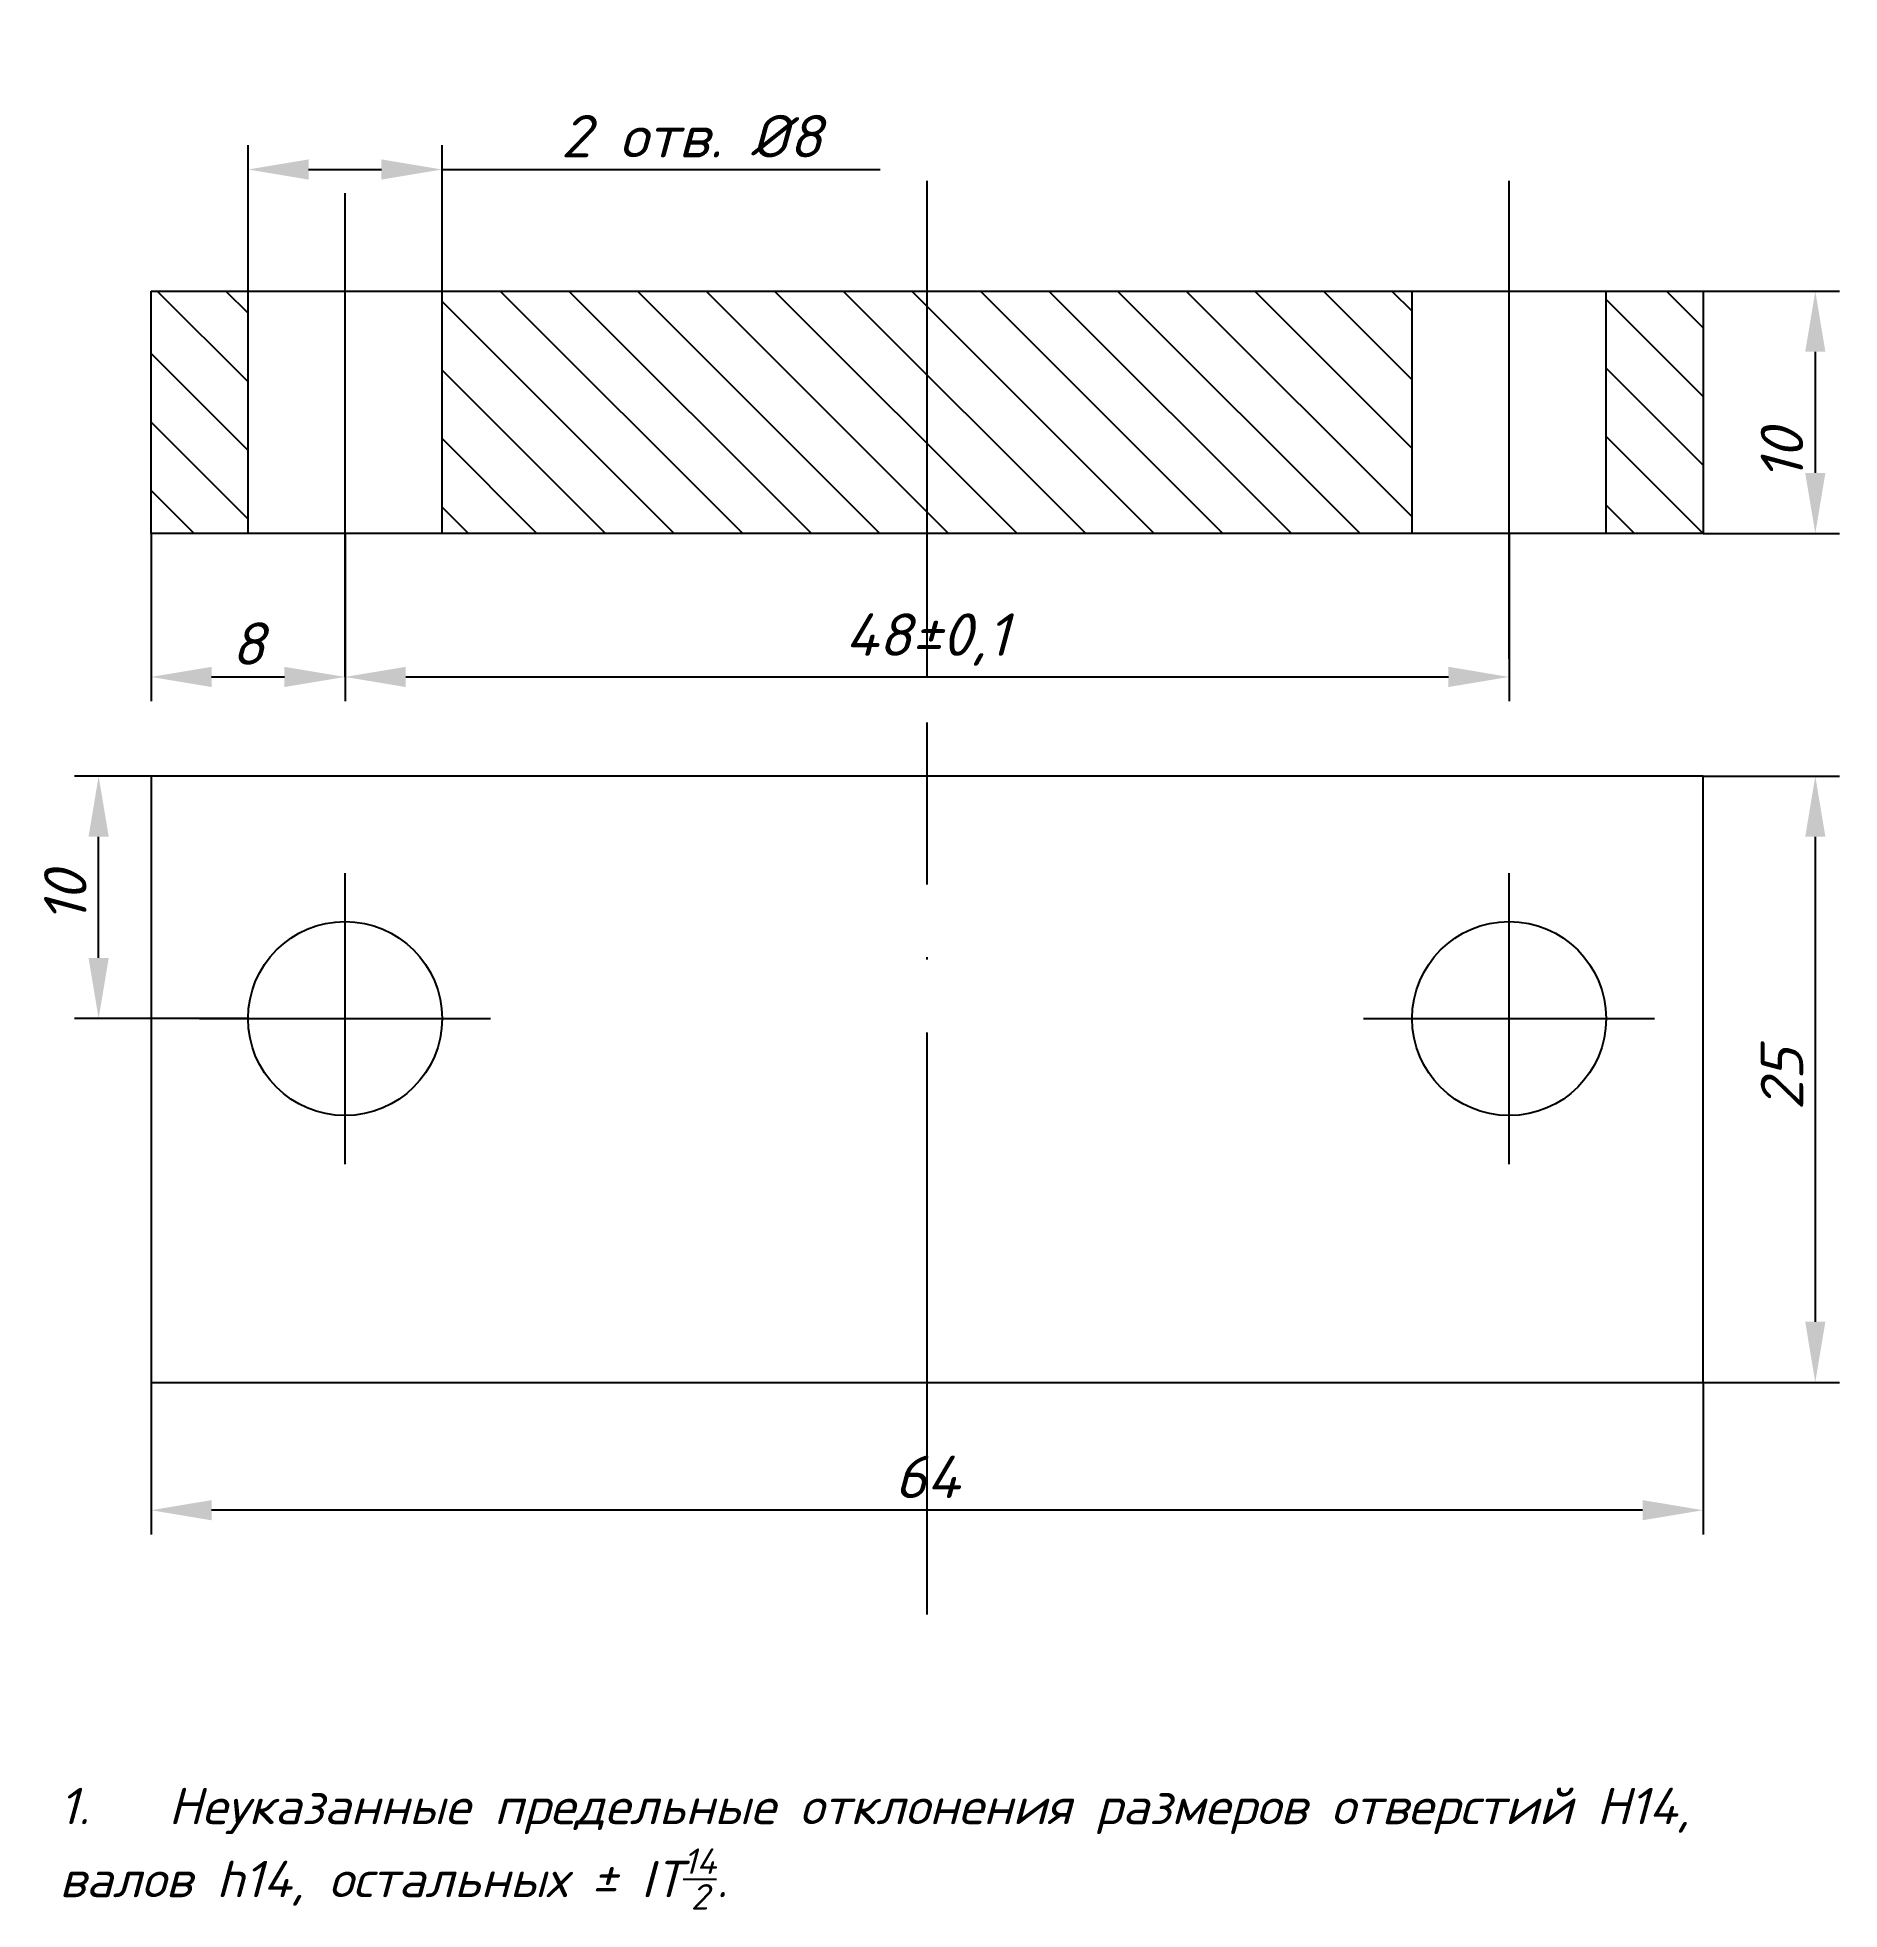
# Model space of a CAD drawing. Header units: millimetres. Extents: x -4.7 to 69.6, y -21.7 to 55.5.
import ezdxf

# ---------------------------------------------------------------- set-up
doc = ezdxf.new("R2010")
doc.units = ezdxf.units.MM
doc.linetypes.add('ACAD_ISO04W100', pattern=[30, 24, -3, 0, -3])
for name, color, linetype in [('Контур', 4, 'Continuous'), ('Надписи-текст', 1, 'Continuous'), ('Оси', 2, 'ACAD_ISO04W100'), ('Размеры', 3, 'Continuous'), ('Штрих', 1, 'Continuous')]:
    doc.layers.add(name, color=color, linetype=linetype)
doc.styles.add('my_style', font='romanc.shx', dxfattribs={"oblique": 15})
doc.dimstyles.new('my_size_style_annot', dxfattribs={"dimtxt": 3.5, "dimasz": 5, "dimexe": 2, "dimexo": 0, "dimgap": 1, "dimtad": 1, "dimtoh": 1, "dimtxsty": 'my_style', "dimcen": 0, "dimadec": 0, "dimazin": 2, "dimtfac": 1, "dimtmove": 0, "dimatfit": 3, "dimfxl": 1, "dimtfillclr": 256, "dimarcsym": 2})

# ---------------------------------------------------------------- blocks, each defined once
blk = doc.blocks.new('*D1')
at = {"layer": 'Defpoints', "color": 0, "transparency": 16777216}
for p in [(-2.16, 25), (4, 25), (4, 15)]:
    blk.add_point(p, dxfattribs=at)
at = {"layer": 'Размеры', "color": 0, "lineweight": -2, "transparency": 16777216}
for p, q in [((4, 25), (-3.16, 25)), ((4, 15), (-3.16, 15))]:
    blk.add_line(p, q, dxfattribs=at)
at = {"layer": 'Размеры', "color": 0, "linetype": 'Continuous', "lineweight": -2, "transparency": 16777216}
blk.add_line((-2.16, 17.5), (-2.16, 22.5), dxfattribs=at)
at = {"layer": 'Размеры', "color": 0, "transparency": 16777216}
for points in [[(-2.577, 22.5), (-1.744, 22.5), (-2.16, 25)], [(-2.577, 17.5), (-1.744, 17.5), (-2.16, 15)]]:
    blk.add_solid(points, dxfattribs=at)
at = {"layer": 'Размеры', "color": 0, "transparency": 16777216, "insert": (-3.535, 20), "char_height": 1.75, "attachment_point": 5, "rotation": 90, "style": 'my_style'}
blk.add_mtext('10', dxfattribs=at)
blk = doc.blocks.new('*D2')
at = {"layer": 'Defpoints', "color": 0, "transparency": 16777216}
for p in [(0, 0), (64, 0), (0, -5.273)]:
    blk.add_point(p, dxfattribs=at)
at = {"layer": 'Размеры', "color": 0, "lineweight": -2, "transparency": 16777216}
for p, q in [((0, 0), (0, -6.273)), ((64, 0), (64, -6.273))]:
    blk.add_line(p, q, dxfattribs=at)
at = {"layer": 'Размеры', "color": 0, "linetype": 'Continuous', "lineweight": -2, "transparency": 16777216}
blk.add_line((61.5, -5.273), (2.5, -5.273), dxfattribs=at)
at = {"layer": 'Размеры', "color": 0, "transparency": 16777216}
for points in [[(2.5, -4.856), (2.5, -5.69), (0, -5.273)], [(61.5, -4.856), (61.5, -5.69), (64, -5.273)]]:
    blk.add_solid(points, dxfattribs=at)
at = {"layer": 'Размеры', "color": 0, "transparency": 16777216, "insert": (32, -3.898), "char_height": 1.75, "attachment_point": 5, "style": 'my_style'}
blk.add_mtext('64', dxfattribs=at)
blk = doc.blocks.new('*D3')
at = {"layer": 'Defpoints', "color": 0, "transparency": 16777216}
for p in [(64, 25), (64, 0), (68.625, 0)]:
    blk.add_point(p, dxfattribs=at)
at = {"layer": 'Размеры', "color": 0, "lineweight": -2, "transparency": 16777216}
for p, q in [((64, 25), (69.625, 25)), ((64, 0), (69.625, 0))]:
    blk.add_line(p, q, dxfattribs=at)
at = {"layer": 'Размеры', "color": 0, "linetype": 'Continuous', "lineweight": -2, "transparency": 16777216}
blk.add_line((68.625, 22.5), (68.625, 2.5), dxfattribs=at)
at = {"layer": 'Размеры', "color": 0, "transparency": 16777216}
for points in [[(68.209, 22.5), (69.042, 22.5), (68.625, 25)], [(68.209, 2.5), (69.042, 2.5), (68.625, 0)]]:
    blk.add_solid(points, dxfattribs=at)
at = {"layer": 'Размеры', "color": 0, "transparency": 16777216, "insert": (67.25, 12.5), "char_height": 1.75, "attachment_point": 5, "rotation": 90, "style": 'my_style'}
blk.add_mtext('25', dxfattribs=at)
blk = doc.blocks.new('*D4')
at = {"layer": 'Defpoints', "color": 0, "transparency": 16777216}
for p in [(64, 45), (64, 35), (68.625, 35)]:
    blk.add_point(p, dxfattribs=at)
at = {"layer": 'Размеры', "color": 0, "lineweight": -2, "transparency": 16777216}
for p, q in [((64, 45), (69.625, 45)), ((64, 35), (69.625, 35))]:
    blk.add_line(p, q, dxfattribs=at)
at = {"layer": 'Размеры', "color": 0, "linetype": 'Continuous', "lineweight": -2, "transparency": 16777216}
blk.add_line((68.625, 42.5), (68.625, 37.5), dxfattribs=at)
at = {"layer": 'Размеры', "color": 0, "transparency": 16777216}
for points in [[(68.209, 42.5), (69.042, 42.5), (68.625, 45)], [(68.209, 37.5), (69.042, 37.5), (68.625, 35)]]:
    blk.add_solid(points, dxfattribs=at)
at = {"layer": 'Размеры', "color": 0, "transparency": 16777216, "insert": (67.25, 38.24), "char_height": 1.75, "attachment_point": 5, "rotation": 90, "style": 'my_style'}
blk.add_mtext('10', dxfattribs=at)
blk = doc.blocks.new('*D5')
at = {"layer": 'Defpoints', "color": 0, "transparency": 16777216}
for p in [(0, 35), (8, 35), (8, 29.088)]:
    blk.add_point(p, dxfattribs=at)
at = {"layer": 'Размеры', "color": 0, "lineweight": -2, "transparency": 16777216}
for p, q in [((0, 35), (0, 28.088)), ((8, 35), (8, 28.088))]:
    blk.add_line(p, q, dxfattribs=at)
at = {"layer": 'Размеры', "color": 0, "linetype": 'Continuous', "lineweight": -2, "transparency": 16777216}
blk.add_line((2.5, 29.088), (5.5, 29.088), dxfattribs=at)
at = {"layer": 'Размеры', "color": 0, "transparency": 16777216}
for points in [[(2.5, 29.505), (2.5, 28.672), (0, 29.088)], [(5.5, 29.505), (5.5, 28.672), (8, 29.088)]]:
    blk.add_solid(points, dxfattribs=at)
at = {"layer": 'Размеры', "color": 0, "transparency": 16777216, "insert": (4, 30.463), "char_height": 1.75, "attachment_point": 5, "style": 'my_style'}
blk.add_mtext('8', dxfattribs=at)
blk = doc.blocks.new('*D6')
at = {"layer": 'Defpoints', "color": 0, "transparency": 16777216}
for p in [(8, 35), (56, 35), (56, 29.088)]:
    blk.add_point(p, dxfattribs=at)
at = {"layer": 'Размеры', "color": 0, "lineweight": -2, "transparency": 16777216}
for p, q in [((8, 35), (8, 28.088)), ((56, 35), (56, 28.088))]:
    blk.add_line(p, q, dxfattribs=at)
at = {"layer": 'Размеры', "color": 0, "linetype": 'Continuous', "lineweight": -2, "transparency": 16777216}
blk.add_line((10.5, 29.088), (53.5, 29.088), dxfattribs=at)
at = {"layer": 'Размеры', "color": 0, "transparency": 16777216}
for points in [[(10.5, 29.505), (10.5, 28.672), (8, 29.088)], [(53.5, 29.505), (53.5, 28.672), (56, 29.088)]]:
    blk.add_solid(points, dxfattribs=at)
at = {"layer": 'Размеры', "color": 0, "transparency": 16777216, "insert": (32, 30.63), "char_height": 1.75, "attachment_point": 5, "style": 'my_style'}
blk.add_mtext('48%%P0,1', dxfattribs=at)
blk = doc.blocks.new('*D7')
at = {"layer": 'Defpoints', "color": 0, "transparency": 16777216}
for p in [(12, 50.012), (4, 45), (12, 45)]:
    blk.add_point(p, dxfattribs=at)
at = {"layer": 'Размеры', "color": 0, "lineweight": -2, "transparency": 16777216}
for p, q in [((4, 45), (4, 51.012)), ((12, 45), (12, 51.012))]:
    blk.add_line(p, q, dxfattribs=at)
at = {"layer": 'Размеры', "color": 0, "linetype": 'Continuous', "lineweight": -2, "transparency": 16777216}
for p, q in [((6.5, 50.012), (9.5, 50.012)), ((12, 50.012), (30.069, 50.012))]:
    blk.add_line(p, q, dxfattribs=at)
at = {"layer": 'Размеры', "color": 0, "transparency": 16777216}
for points in [[(6.5, 50.429), (6.5, 49.596), (4, 50.012)], [(9.5, 50.429), (9.5, 49.596), (12, 50.012)]]:
    blk.add_solid(points, dxfattribs=at)
at = {"layer": 'Размеры', "color": 0, "transparency": 16777216, "insert": (22.284, 51.387), "char_height": 1.75, "attachment_point": 5, "style": 'my_style'}
blk.add_mtext('2 отв. %%C8', dxfattribs=at)

msp = doc.modelspace()

# ---------------------------------------------------------------- hatches: boundary and pattern name
at = {"layer": 'Штрих'}
h = msp.add_hatch(dxfattribs=at)
h.set_pattern_fill('_USER', color=256, scale=2, angle=315, pattern_type=0)
h.set_pattern_definition([(315, (0, 0), (1.414214, 1.414214), [])])
h.paths.add_polyline_path([(4, 45), (0, 45), (0, 35), (4, 35)])
h.paths.add_polyline_path([(32, 45), (12, 45), (12, 35), (32, 35)])
h.paths.add_polyline_path([(64, 45), (60, 45), (60, 35), (64, 35)])
h.paths.add_polyline_path([(52, 45), (32, 45), (32, 35), (52, 35)])

# ---------------------------------------------------------------- linework, layer by layer
at = {"layer": 'Контур'}
for p, q in [((4, 35), (4, 45)), ((12, 35), (12, 45)), ((52, 35), (52, 45)), ((60, 35), (60, 45))]:
    msp.add_line(p, q, dxfattribs=at)
for points in [[(0, 45), (64, 45), (64, 35), (0, 35)], [(0, 0), (64, 0), (64, 25), (0, 25)]]:
    msp.add_lwpolyline(points, close=True, dxfattribs=at)
for centre in [(8, 15), (56, 15)]:
    msp.add_circle(centre, 4, dxfattribs=at)
at = {"layer": 'Оси'}
for p, q in [((32, 29.088), (32, 49.539)), ((56, 29.837), (56, 49.539)), ((8, 29.088), (8, 49.041)), ((32, -9.569), (32, 27.213)), ((8, 9), (8, 21)), ((56, 9), (56, 21)), ((2, 15), (14, 15)), ((50, 15), (62, 15))]:
    msp.add_line(p, q, dxfattribs=at)

# ---------------------------------------------------------------- texts
at = {"layer": 'Надписи-текст', "insert": (-5.284, -16.72), "char_height": 1.5, "width": 100.15665, "attachment_point": 1, "style": 'my_style'}
msp.add_mtext('\\A1;\\pxi-3,l4,t4;1.^IНеуказанные предельные отклонения размеров отверстий H14,\\Pвалов h14, остальных %%P IT{\\H0.7x;\\S14/2;}.', dxfattribs=at)

# ---------------------------------------------------------------- dimensions: what is measured, and where the dimension line sits
at = {"layer": 'Размеры'}
for base, p1, p2, text, picture, middle in [((12, 50.012), (4, 45), (12, 45), '2 отв. %%C<>', '*D7', (22.284, 51.387)), ((56, 29.088), (8, 35), (56, 35), '<>%%P0,1', '*D6', (32, 30.63))]:
    dim = msp.add_linear_dim(base=base, p1=p1, p2=p2, text=text, dimstyle='my_size_style_annot', dxfattribs=at)
    dim.commit()
    dim.dimension.update_dxf_attribs({"geometry": picture, "text_midpoint": middle})
for base, p1, p2, picture, middle in [((68.625, 35), (64, 45), (64, 35), '*D4', (68.625, 38.24)), ((-2.16, 25), (4, 15), (4, 25), '*D1', (-2.16, 20)), ((68.625, 0), (64, 25), (64, 0), '*D3', (68.625, 12.5))]:
    dim = msp.add_linear_dim(base=base, p1=p1, p2=p2, angle=90, dimstyle='my_size_style_annot', dxfattribs=at)
    dim.commit()
    dim.dimension.update_dxf_attribs({"geometry": picture, "text_midpoint": middle, "dimtype": 160})
dim = msp.add_linear_dim(base=(8, 29.088), p1=(0, 35), p2=(8, 35), dimstyle='my_size_style_annot', dxfattribs=at)
dim.commit()
dim.dimension.update_dxf_attribs({"geometry": '*D5', "text_midpoint": (4, 30.463)})
dim = msp.add_linear_dim(base=(0, -5.273), p1=(64, 0), p2=(0, 0), dimstyle='my_size_style_annot', dxfattribs=at)
dim.commit()
dim.dimension.update_dxf_attribs({"geometry": '*D2', "text_midpoint": (32, -5.273), "dimtype": 160})

doc.saveas('drawing.dxf')
